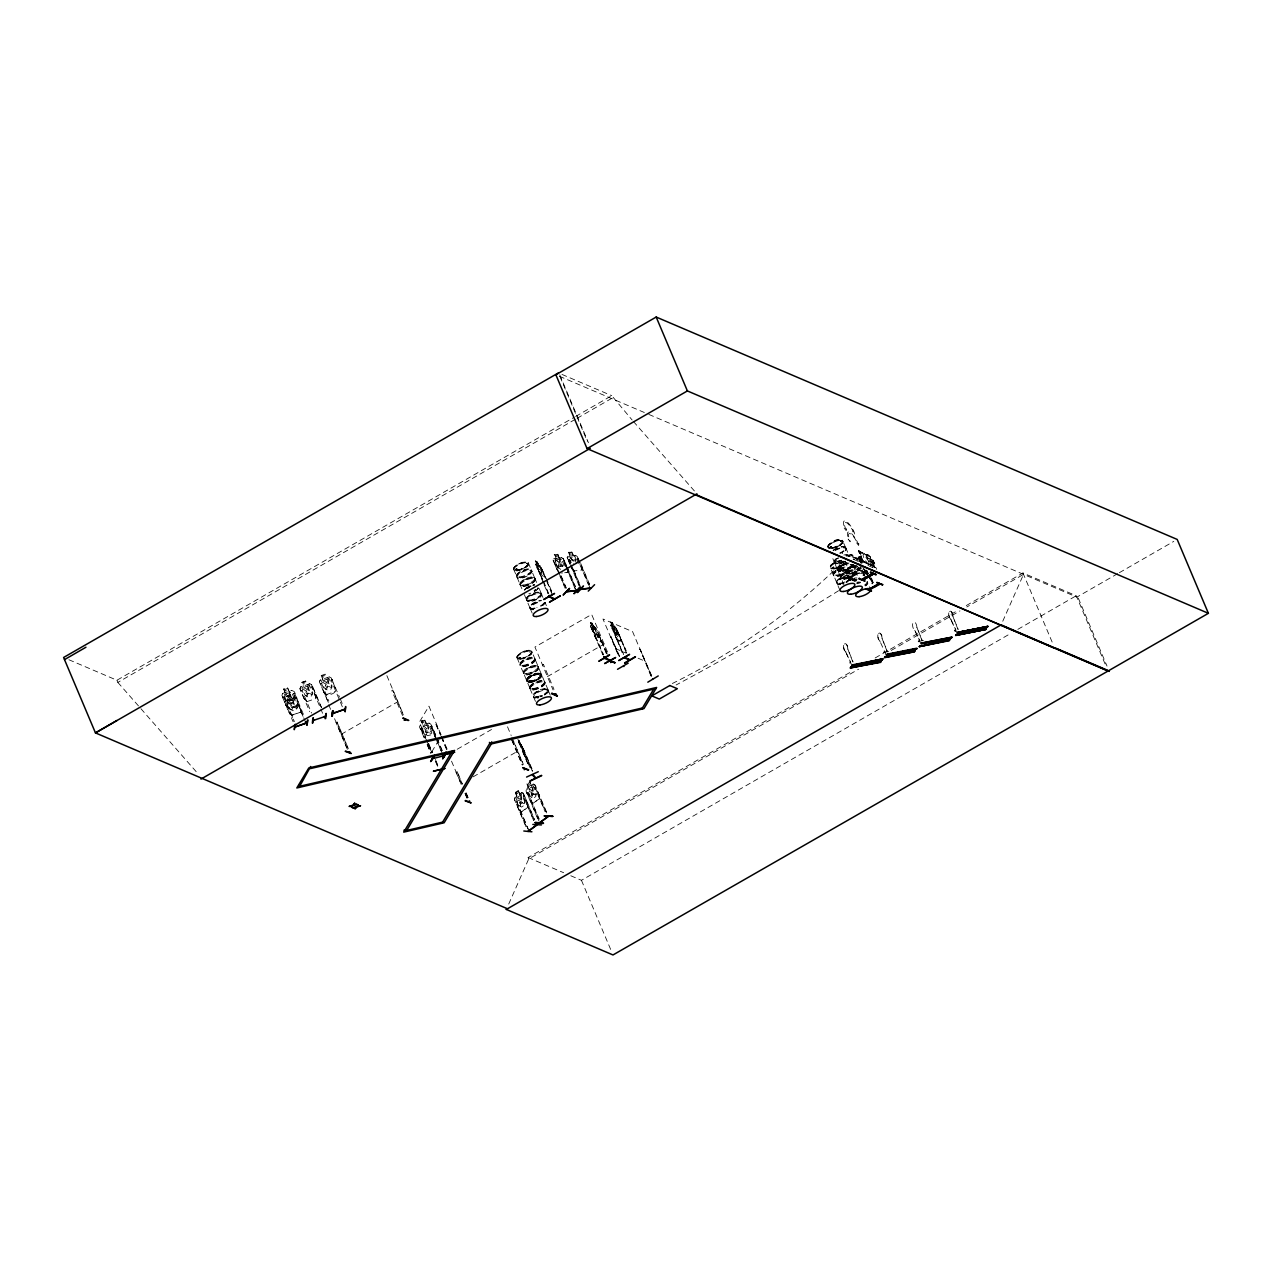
<?xml version="1.0" encoding="UTF-8"?>
<svg xmlns="http://www.w3.org/2000/svg" width="1272" height="1272" viewBox="0 0 1272 1272"><rect width="100%" height="100%" fill="white"/><g stroke="black" fill="none" stroke-linecap="round" stroke-linejoin="round"><path stroke-width="0.75" stroke-dasharray="5 3.75" d="M519.501 743.023L529.009 766.364M519.914 584.198L523.301 592.084M529.883 607.762L526.417 599.525M541.665 594.39L541.649 594.469A8.141 2.91 -22.9 0 0 530.551 595.535A8.141 2.91 -22.9 0 0 529.995 601.131A8.141 2.91 -22.9 0 0 541.649 594.437L542.985 597.602M545.132 602.928L545.084 602.626A8.141 2.91 -22.9 0 1 542.651 605.631M833.255 574.562L830.346 567.535M839.933 590.272L836.578 582.465M840.553 576.995L834.209 561.986M845.753 547.707L849.346 556.134M837.358 569.315L839.822 566.247L847.184 562.924A8.045 2.878 -22.9 0 0 837.612 568.648A8.045 2.878 -22.9 0 0 843.956 570.079A8.045 2.878 -22.9 0 0 852.415 564.1L855.802 571.875A8.141 2.91 -22.9 0 1 844.083 578.41A8.141 2.91 -22.9 0 1 844.64 572.813A8.141 2.91 -22.9 0 1 855.738 571.716M514.365 570.142C510.12 568.695 521.107 560.857 526.592 561.954M526.576 680.409L528.707 682.062M541.522 676.259L541.49 674.049M827.674 546.404L827.865 547.23M837.485 569.729L841.571 565.515L849.124 562.924A8.045 2.878 -22.9 0 0 838.121 568.282A8.045 2.878 -22.9 0 0 843.431 570.54A8.045 2.878 -22.9 0 0 852.542 564.386M519.866 664.461L520.025 665.256M526.306 599.207L523.619 592.895M529.677 687.707L530.027 688.756M535.21 659.452L531.617 651.153M545.02 682.698L544.67 681.633M858.902 550.792C860.142 554.035 856.883 549.854 859.506 551.126L859.284 552.207M859.649 552.128C864.372 563.067 861.017 559.728 863.99 561.747M918.702 641.215L919.386 640.277L918.257 641.724M955.558 630.737L954.843 630.292M955.558 631.103L955.399 630.117M865.628 572.607L866.582 574.038L866.168 572.829M866.216 572.957L857.264 568.982L866.645 572.75M857.264 568.982L867.107 573.688L865.946 573.656M849.632 663.03C849.728 662.203 850.173 662.823 850.571 662.855M918.941 641.517L919.036 641.931M954.318 630.673L955.24 630.212L955.272 631.103M540.33 675.114L539.63 675.559M851.191 564.45L850.221 564.752L851.429 564.466M283.91 697.04L282.829 697.406L283.91 697.04L294.182 721.383M285.135 692.652L283.608 688.963L287.536 687.611L289.078 691.253M285.866 705.054L288.744 708.202L297.982 704.99L297.68 700.952M291.749 690.394L293.546 691.253C295.947 690.219 304.787 727.457 300.51 708.218M303.022 716.359L293.498 693.574L294.579 693.208L304.103 715.977M294.579 693.208L293.482 693.749M315.774 694.401L316.092 698.487L306.854 701.651L303.976 698.439L299.858 688.677L300.701 686.912L303.245 686.053M301.703 682.46L305.646 681.061L307.093 684.924L309.573 685.465L312.435 692.238L311.704 695.832L308.031 697.088L304.835 694.846L301.973 688.072L303.42 686.18L301.703 682.412L305.646 681.061M302.02 690.314L300.923 690.855L302.02 690.314L311.56 713.083M307.172 684.749L309.859 683.78L311.656 684.702L321.482 707.693M306.854 701.651L304.103 698.376M309.859 683.78L300.701 686.975M311.656 684.702L316.092 698.423M311.592 687.023L312.674 686.657L311.592 687.023L322.595 713.274M320.433 683.78L321.514 683.398L320.433 683.78L328.51 702.891L319.351 681.776L320.194 680.011L329.353 676.879L331.149 677.738L339.513 697.135M321.196 675.559L325.139 674.16L326.586 678.008L329.066 678.548L331.928 685.338L331.197 688.931L327.524 690.187L324.328 687.945L321.466 681.156L322.913 679.28L321.196 675.512L322.738 679.137M323.47 691.602C325.314 697.708 338.67 693.86 335.267 687.484M329.353 676.927L331.149 677.801L335.124 687.58M331.086 680.123L332.167 679.741L331.086 680.123L343.567 709.681M535.639 565.166L535.766 564.021L541.952 578.681M600.352 638.56L601.211 642.01L596.934 640.182L590.653 626.54L590.876 625.458L591.941 626.031M590.733 626.619L590.876 625.458M610.671 625.967L610.878 624.886L622.803 654.221M862.861 561.858L873.864 566.597L874.007 565.436M873.864 566.597L872.974 563.019L874.913 563.941L873.085 563.162M574.769 561.095C577.361 556.421 572.829 554.608 573.752 560.364L569.443 557.406L573.37 561.302M284.737 702.43L285.58 700.618L288.124 699.759M291.781 715.134L300.828 712.082L291.733 715.357L288.855 712.193L281.748 695.228L282.591 693.479L291.749 690.33M291.733 715.357L288.855 712.129M296.535 698.455L294.738 697.517L292.051 698.487L290.525 694.782L286.598 696.118L288.299 699.886L286.852 701.715L289.73 708.504L292.91 710.746L296.583 709.506L297.314 705.928L294.452 699.139L291.972 698.582M289.126 696.547C288.346 690.553 293.53 691.125 290.255 697.104C298.077 700.538 293.403 703.114 289.73 698.153C290.509 704.195 285.373 704.783 288.633 697.692C280.317 693.797 286.868 692.191 289.11 696.913M516.098 569.983L515.176 569.856L516.193 568.902M830.362 547.691C830.107 547.421 831.634 545.354 829.551 547.914M849.108 572.591L847.565 573.37L848.186 572.511M955.495 630.928L954.35 630.944M541.761 675.384A8.045 2.878 -22.9 0 0 530.806 676.466A8.045 2.878 -22.9 0 0 530.249 681.999A8.045 2.878 -22.9 0 0 541.761 675.384L535.782 680.075L528.564 681.744M845.769 572.098L846.707 573.577L851.191 573.513A8.045 2.878 -22.9 0 0 860.619 568.091L860.699 568.028M516.178 568.95C518.753 568.473 515.589 570.889 517.291 569.252M526.544 563.655L527.419 563.432M518.594 658.117L519.93 658.371M519.898 657.242L519.485 657.974M520.01 658.149L519.739 657.274M520.439 657.592L519.58 658.34M529.55 651.98L530.011 651.9M529.899 651.995L530.599 651.995M531.696 653.013C531.569 646.51 518.022 652.775 516.798 657.099C517.927 663.73 534.431 651.646 530.822 654.062M526.624 680.329L532.523 675.257L540.95 673.858M529.009 680.727L528.452 681.824M539.996 675.066L540.632 674.987M827.706 546.419C841.682 529.899 852.161 547.421 828.613 547.882M830.059 547.723L830.091 546.817M829.567 547.739L831.713 546.801L830.918 547.469M834.13 562.765C823.715 568.25 836.928 571.096 841.221 566.024M840.744 540.807L840.49 541.618L840.999 540.695M840.585 541.634L841.221 540.68M841.158 540.68L840.872 541.618M831.936 568.234L833.589 567.073L831.92 568.393M833.478 567.376L832.095 568.425M833.176 567.058L833.287 567.964M839.965 570.269L839.361 571.144M843.908 561.35L843.574 561.827M672.316 683.509A706.183 658.61 -89.8 0 0 843.702 561.175L843.431 561.429M840.045 571.144L841.523 570.047L840.728 570.715M841.364 570.206L839.552 570.269M850.268 564.53L851.079 564.434M847.502 573.402L848.456 573.386M852.606 564.307L848.551 568.441L839.472 571.064M531.33 785.412L529.804 781.771L526.815 783.902L528.437 787.543L527.562 789.864L530.424 796.654L533.095 798.498L535.814 796.495L536.021 792.52L533.159 785.73L531.203 785.587L529.708 781.771M862.957 561.89L858.902 550.919M862.575 560.968L872.481 565.579L862.543 560.793L863.609 561M863.402 561.636L858.807 550.84M508.721 904.026L528.707 858.934L858.584 669.215M1002.749 621.261L1023.531 574.356L966.831 606.967M560.666 569.427L557.724 566.74L554.862 559.95L556.055 558.519C550.394 548.932 559.871 560.523 553.749 558.631L553.018 560.125L559.267 574.435M567.805 556.246L567.073 557.74L570.015 555.959L568.918 557.565L571.064 562.653M282.702 693.574L281.891 695.291L293.101 721.749M300.812 687.023L300.001 688.74L309.732 711.716M319.495 681.84L320.305 680.123M424.896 720.143L426.358 723.927L428.743 724.69L431.621 731.48L430.954 734.834L427.44 735.677L424.323 733.213L421.461 726.439L422.829 724.77L421.159 720.986L424.928 720.079L426.422 723.784M421.684 728.538C419.108 727.934 426.136 734.119 425.357 737.219M442.068 750.639L430.779 724.118L429.03 723.1L430.636 724.261L434.738 733.944M435.151 736.981L430.858 726.344L431.908 726.089L436.312 736.536M431.908 726.089L430.747 726.551M434.865 733.928L435.263 737.76M859.252 567.423L858.552 568.616L855.166 567.169M431.844 751.72L440.462 737.315M859.029 558.615L861.335 563.512M435.962 724.484L440.478 735.152M867.059 573.847L857.63 568.759M883.627 652.329L884.581 651.343L883.976 652.329M888.683 651.646L885.789 652.011M923.488 640.595L920.594 640.945M955.177 630.817C955.145 629.227 954.286 630.308 955.479 630.514M537.277 588.92L538.104 587.887A8.045 2.878 -22.9 0 1 537.245 588.936L538.135 587.903M519.183 657.497L518.817 658.467M519.04 657.592L519.119 657.656M520.582 657.322L519.898 657.799M539.646 673.254C518.07 675.162 527.387 690.235 541.475 676.259M829.885 547.644L830.759 546.785M841.714 541.061L840.601 541.029M841.73 543.383L842.557 542.349M830.425 565.945L831.268 564.911M833.16 567.598L831.808 568.314L832.508 567.519M840.617 570.349L839.711 570.731L840.267 569.888M553.67 558.694L561.715 557.74L563.353 558.774L575.357 587.044M564.339 565.897L561.477 559.108L559.251 558.122L557.836 554.274L554.528 554.878M558.217 568.886L555.276 561.922L558.01 569.109M559.314 557.979L561.715 557.613M567.407 568.6L563.353 558.774M565.595 566.31L563.607 560.873L567.28 569.57M570.11 556.134L568.473 552.318L571.891 551.889L573.433 555.53L577.409 556.389L589.413 584.659M564.339 560.968L566.755 565.961M557.136 569.904L553.082 560.062M569.331 559.537C566.708 559.537 571.859 560.141 570.81 563.019M575.707 555.292L567.837 556.421M577.456 558.71L578.601 558.36L577.456 558.71L588.475 584.786M564.657 572.75L567.932 572.273L561.509 573.084M571.192 567.503L573.958 570.905M581.463 566.215L581.924 569.967L573.895 570.985M516.559 569.983L515.669 569.204M526.894 563.417L526.56 563.067M526.385 563.623L527.117 563.432M524.287 589.62L530.981 585.756A8.045 2.878 -22.9 0 0 524.334 589.588A7.998 2.846 -22.9 0 1 530.901 585.597M525.686 588.872L524.414 589.938A7.998 2.846 -22.9 0 1 531.092 586.074L527.323 587.807M530.345 680.6L528.516 681.331L529.311 681.172M528.755 681.188L527.403 681.458M530.011 681.395A8.045 2.878 -22.9 0 0 541.506 674.78A8.045 2.878 -22.9 0 0 530.551 675.861A8.045 2.878 -22.9 0 0 530.011 681.395L530.122 680.52L529.438 681.728M539.376 678.374L540.648 677.292M832.095 568.043L832.985 567.312M838.28 557.724A8.141 2.91 -22.9 0 0 834.655 562.86A8.141 2.91 -22.9 0 0 843.431 561.683L842.986 561.556M858.552 570.142L860.667 568.059L856.962 571.223L851.191 573.481M516.83 796.161L515.303 792.52L518.292 790.389L519.771 794.221L521.647 794.348L524.525 801.137L524.303 805.112L521.584 807.116L518.912 805.271L516.05 798.482C519.056 794.221 513.729 797.29 514.492 799.595L526.465 827.929M515.542 792.583L518.245 790.58M529.438 782.916L527.705 784.204L528.214 785.412L529.947 784.124M519.819 794.03L521.695 792.647L514.953 797.703L514.572 799.595L526.751 827.945M531.283 785.603L533.222 784.172M528.039 792.663L526.974 793.235L528.039 792.663L540.536 822.221M534.812 787.432L535.894 786.875L534.812 787.432L545.1 811.775M529.025 830.839L516.527 801.281L515.732 801.869M533.588 820.392L523.301 796.049L524.382 795.493L534.669 819.82M521.043 812.124L527.721 807.211M539.439 798.673L532.539 803.681L539.439 798.673L538.899 794.316M515.828 569.109L515.828 569.936M524.605 567.821L528.691 563.623L526.592 562.001M534.272 590.653L535.894 589.683A7.998 2.846 -22.9 0 1 534.224 590.717L534.24 590.59M529.82 681.395L530.647 680.838L529.359 680.568M838.852 545.497L840.458 544.448M839.981 566.597L844.926 562.828A8.045 2.878 -22.9 0 1 834.877 568.393A8.045 2.878 -22.9 0 1 831.077 565.484A8.045 2.878 -22.9 0 1 841.746 560.459M841.174 570.635L840.347 571.048M68.927 659.755L116.929 680.234L573.958 417.407M575.675 416.421L611.753 395.672L632.12 419.983M116.929 680.234L117.835 682.396L575.373 419.267M577.106 418.281L612.659 397.818M535.305 560.952C539.837 563.607 541.713 571.223 543.255 576.375L539.423 572.352L535.305 560.952L537.245 561.668L538.772 565.404M538.772 565.309L540.043 565.945L535.735 564.227M540.012 565.833L551.619 592.227M536.975 568.552L542.476 570.874M541.141 567.376L545.259 577.122M341.166 734.326L397.882 701.699M592.211 623.169L593.865 626.842M590.653 626.54L602.785 654.794M592.164 626.11L590.51 622.326L596.25 628.813L606.76 653.633M592.641 628.718L591.766 628.718L603.659 654.794M594.994 627.335L596.123 628.893M614.535 633.218L618.367 637.24L615.187 627.939L612.357 622.533L610.417 621.833L612.341 622.628M606.251 653.426L597.077 630.61L607.126 653.426M597.57 630.832L596.711 630.832M611.943 625.458L610.767 624.965M594.787 636.302L596.934 640.182L601.322 641.947M613.883 626.174L615.155 626.81L610.846 625.093M612.659 628.145L611.784 628.145L623.662 654.221M616.141 628.32C611.864 622.183 628.495 648.513 616.936 639.514L614.917 635.666L616.952 639.609M626.269 652.854L617.095 630.038L626.396 651.121M617.588 630.26L616.713 630.26M547.421 676.609L604.136 643.982M457.173 749.272L491.548 729.492M473.105 776.842L517.784 751.148M856.056 557.518L856.485 559.378L858.155 559.791L856.056 557.518L858.155 559.791M859.236 558.01L859.013 556.611L862.241 563.035M859.141 557.359C852.494 560.729 862.066 557.74 858.711 556.77M860.778 556.357L859.331 557.041L860.89 556.723M859.967 557.581L862.623 563.21L860.588 557.852M858.918 558.567L860.715 558.154L858.791 558.265M867.949 555.943L867.902 554.735L867.949 555.943L858.695 552M858.377 550.935L869.364 555.61L874.675 563.862M851.954 564.307L853.894 565.118L856.056 568.918L860.906 570.985M872.862 563.083L873.021 564.641L869.619 563.194L865.962 557.359L866.645 556.166L871.558 559.537M873.26 560.38L874.802 564.005M868.967 564.498C866.614 563.067 860.301 554.02 864.547 553.654M854.816 567.662C855.229 570.619 864.674 571.112 860.778 571.064M874.087 565.515L870.398 557.12M528.707 858.934L528.119 857.535L852.844 670.789M875.184 657.942L957.657 610.512M966.243 605.583L1022.942 572.972L1076.271 595.741L1106.306 666.814M891.227 650.437L959.963 610.91M570.778 875.756L581.447 880.303L1010.986 633.281M1017.854 629.338L1076.271 595.741M1117.675 573.656L1076.859 597.125L646.144 413.273M1119.376 572.67L1173.786 541.379M543.303 582.91L537.07 567.058L542.715 579.444M537.563 567.264L536.705 567.264M551.857 593.738L541.952 569.188L545.386 576.359M542.444 569.411L541.57 569.395M347.351 749.335L336.078 722.639L337.032 722.098L348.496 748.874M402.54 715.58L391.824 690.569L392.794 690.028L403.319 714.943M337.223 722.178L336.078 722.639M543.303 664.382L542.333 664.922L543.478 664.461L554.004 689.376M607.301 654.301L598.094 632.852L599.048 632.311M619.702 656.543L610.942 636.747L619.337 656.75M650.962 676.084L640.055 649.165L651.836 676.084M640.547 649.388L639.689 649.388M461.243 784.538L455.98 772.088L457.125 771.611L462.388 784.077M868.697 565.643L867.631 564.879M524.589 567.837L518.849 570.079M530.694 676.195A8.03 2.862 -22.9 0 1 541.634 675.114A8.03 2.862 -22.9 0 1 530.154 681.713A8.03 2.862 -22.9 0 1 530.694 676.195L532.539 675.273M537.754 679.423L533.954 681.14M834.13 562.749L841.682 560.173M851.699 567.026L849.855 567.964L855.595 565.722A8.045 2.878 -22.9 0 0 846.198 571.128A8.03 2.862 -22.9 0 0 851.111 573.227A8.03 2.862 -22.9 0 0 860.492 567.837A8.045 2.878 -22.9 0 1 851.095 573.227A8.045 2.878 -22.9 0 1 846.198 571.128A8.03 2.862 -22.9 0 1 855.595 565.738M848.678 568.775C845.928 570.015 838.646 573.91 837.342 569.395M523.142 748.19L532.984 771.102M518.992 743.055L518.881 742.037L519.644 742.8M518.928 742.959L518.881 742.037M522.363 750.432L525.066 755.043L520.566 743.993L521.313 744.915M521.266 744.804L518.753 742.101M532.284 770.975L522.156 746.489L532.571 771.293M525.066 756.697L523.062 752.722L527.355 759.543L526.226 756.172M859.427 558.79L861.176 562.065M516.353 569.315L515.462 569.57M528.611 681.283L529.613 681.379M843.447 564.609L845.403 563.83M848.678 572.909L847.661 573.433M848.917 573.386L847.534 573.259M326.379 694.592L335.442 691.443M286.772 696.245L290.445 694.957M285.675 700.777L294.722 697.66L296.424 698.535M516.289 569.14L515.939 569.602M833.112 547.787L835.036 547.23M832.922 567.328L833.971 567.312M832.588 568.377L833.844 567.137M534.494 674.51L538.231 673.635M540.457 674.844L539.71 674.955M424.816 720.302L421.302 721.129L422.861 724.706M429.03 723.1L420.205 725.263L419.426 726.869L424.196 737.681M957.196 633.345L950.884 619.528A4.293 2.019 78.9 0 1 948.673 614.297A4.293 2.019 78.9 0 1 950.772 611.387A4.293 2.019 78.9 0 1 952.967 616.618L958.198 629.402M950.884 619.528L955.844 629.847M921.103 644.125L914.791 630.324A4.293 2.019 78.9 0 1 912.581 625.093A4.293 2.019 78.9 0 1 914.679 622.183A4.293 2.019 78.9 0 1 916.889 627.398L922.105 640.198M914.791 630.324L919.767 640.627M886.314 655.191L879.986 641.374A4.293 2.019 78.9 0 1 877.775 636.159A4.293 2.019 78.9 0 1 879.874 633.233A4.293 2.019 78.9 0 1 882.084 638.465L887.299 651.248M879.986 641.374L880.208 641.327A4.293 2.019 78.9 0 1 878.014 636.111A4.293 2.019 78.9 0 1 880.097 633.202A4.293 2.019 78.9 0 1 882.307 638.417M852.065 665.844L845.737 652.027A4.293 2.019 78.9 0 1 843.527 646.812A4.293 2.019 78.9 0 1 845.626 643.886A4.293 2.019 78.9 0 1 847.836 649.118L853.067 661.901M845.737 652.027L850.714 662.346M918.225 641.47L918.925 641.454M516.368 568.886L517.466 569.22M518.833 570.11L515.176 569.856M532.936 585.2L534.733 584.897A8.045 2.878 -22.9 0 0 532.904 585.215A7.998 2.846 -22.9 0 1 534.574 584.738M568.584 552.493L571.764 552.096M554.353 554.783L557.836 554.274M555.276 561.922L554.131 562.272L558.01 570.731M563.401 561.095L564.545 560.745M559.41 562.478C558.647 559.171 562.94 556.23 560.713 563.48L563.289 565.945M829.726 547.787L831.22 546.594M862.368 562.765L853.48 558.917M546.626 812.919L534.606 784.665C532.364 781.66 522.601 792.599 528.58 787.591L526.894 783.918M515.303 792.52L517.068 796.208M523.301 796.049L533.874 820.408M516.527 801.281L528.007 829.074M521.615 792.79L523.19 793.283L527.387 802.934M518.61 809.342L521.123 812.299L527.928 807.291L527.308 802.918M839.584 571.382L838.455 571.096M857.853 559.966L857.137 558.281L851.334 556.373L856.231 558.806M830.998 568.346L832.142 568.6M539.63 673.27L541.697 674.494M533.127 784.013L534.781 784.554L546.912 812.951M521.615 792.631L523.269 793.172L534.383 819.804M561.986 374.429L611.753 395.672M559.442 376.274L644.316 412.494M858.425 551.062L870.509 557.057M868.331 555.721L859.316 551.841M871.431 559.601L873.371 560.395M873.196 560.952L874.118 563.13M850.936 554.433L852.176 554.958M872.481 565.579L863.481 561.699M869.046 564.323L873.975 566.533M851.954 564.402L853.766 565.181M535.973 561.842L537.579 563.512L536.482 563.051M535.655 564.084L537.07 564.673L535.417 560.888M592.211 623.264L590.51 622.549L594.517 633.79L598.349 637.813L594.644 628.05L594.994 630.992C587.791 617.079 598.301 644.268 595.646 632.597L598.715 636.811L593.738 626.905M591.067 623.28L592.673 624.95L591.575 624.488M590.749 625.522L595.137 627.382M617.047 639.45L621.245 641.231M615.473 648.561L625.919 653.013M638.115 658.228L645.079 661.202M528.119 857.535L563.671 872.719M457.125 771.611L462.197 783.981M874.277 566.915L875.486 567.455M869.317 566.072L872.354 567.407M853.099 559.124L862.05 563.098M575.707 555.419L577.25 556.516L579.968 562.971M561.652 557.82L563.194 558.901M837.533 570.19L839.536 570.508M845.053 561.238L848.504 569.729A8.03 2.862 -22.9 0 1 837.071 576.502A8.03 2.862 -22.9 0 1 837.628 570.969A8.03 2.862 -22.9 0 1 848.567 569.888L854.514 583.673M541.268 593.229L541.697 594.771A8.014 2.862 -22.9 0 1 530.265 601.545A8.014 2.862 -22.9 0 1 530.806 596.027A8.014 2.862 -22.9 0 1 541.729 594.946L541.681 594.692M530.201 608.62L532.443 613.724M548.2 689.917L548.439 690.823M530.011 688.772L535.798 702.112M530.074 608.525L529.868 607.682M548.089 689.758L544.877 682.46M562.478 566.501L560.332 564.386C561.35 570.254 556.564 568.759 559.314 563.687L555.387 559.791L559.41 562.224M845.626 547.596L842.525 540.473M856.231 565.213L859.411 568.505L859.061 567.646M531.298 569.824L531.871 571.525A8.03 2.862 -22.9 0 1 520.439 578.299A8.03 2.862 -22.9 0 1 520.979 572.782A8.03 2.862 -22.9 0 1 531.935 571.7L531.839 571.064M541.172 593.134L538.915 587.934M323.47 691.539L326.348 694.75M285.993 704.927C287.472 711.318 301.369 706.85 297.537 700.983M633.408 421.461L694.353 490.897M117.835 682.396L196.937 772.517M518.944 741.131L519.517 742.117M520.01 744.247L520.979 745.344M522.887 751.021L523.841 752.134M524.907 756.665L527.483 759.495M423.703 736.52L426.438 739.732M532.65 803.522L530.297 800.645L532.634 803.697M557.311 569.792L559.934 573.163M534.669 577.87L537.881 585.486M544.384 681.299L535.067 659.23M522.156 746.489L521.154 744.867L522.013 746.553M1078.322 598.158L1107.006 666.067M1022.942 572.972L1052.977 644.045M871.479 578.172L873.498 583.387M871.097 578.013L873.117 583.101M870.764 578.076L872.942 583.148M870.636 578.776L872.751 583.816L868.983 575.437M866.852 570.397L868.442 573.72M866.471 570.11L868.172 573.815M868.601 575.151L872.417 583.896M866.359 570.285L867.79 573.64M868.49 575.326L872.036 583.721M865.405 570.015L867.313 574.737M865.548 571.446L867.202 574.801M859.013 556.611L859.856 558.265M864.324 569.22L865.787 572.67M863.958 568.759L866.137 573.815M865.803 573.895L862.034 565.181L865.421 573.736M859.141 558.551L861.16 563.655M862.146 569.713L864.054 574.244M864.197 574.467L865.532 577.758M865.008 585.374A8.141 2.91 -22.9 0 0 867.456 582.322L870.223 588.888M859.3 564.005L862.178 570.826M853.894 565.022L854.975 567.566M857.28 575.294L855.929 572.098M846.071 572.75L848.949 579.682M832.858 558.662L834.337 562.224M844.115 585.295L840.569 576.661M559.744 374.827L588.427 442.736M559.934 376.496L587.251 441.146M640.055 649.165L651.328 675.861M651.455 676.291L632.597 631.643L602.976 619.003L618.081 654.762M616.252 628.257L626.762 653.077M610.528 621.754L623.296 654.444M580.811 563.576L589.62 584.436M610.942 636.747L619.21 656.32M577.663 558.488L590.144 588.046M578.394 563.512L575.532 556.723L573.306 555.737L571.828 551.953M576.693 563.735L573.815 556.945L570.619 557.343L573.497 564.132M573.736 569.967L580.35 585.613M569.125 559.76L570.603 563.242M571.335 564.975L580.143 585.836M568.393 559.664L579.412 585.74M607.507 651.964L591.655 614.44L534.94 647.051L553.05 689.933M579.205 585.963L567.264 557.708L569.824 564.259M567.487 567.71L575.564 586.821M568.012 571.303L576.089 590.431M592.132 628.511L603.294 655.016M566.342 568.043L575.151 588.904M557.708 554.481L559.251 558.122M561.159 575.834L566.294 587.998M560.952 576.057L566.088 588.221M558.742 572.48L565.356 588.125M559.998 576.168L565.15 588.348M546.117 578.108L551.984 592.005M543.446 581.177L548.582 593.34M537.07 567.058L542.333 579.65M542.953 580.954L548.216 593.563M544.05 584.643L547.723 593.34M528.262 562.78L531.155 569.602M534.606 577.758L531.712 570.889A8.141 2.91 -22.9 0 1 520.01 577.472A8.141 2.91 -22.9 0 1 520.566 571.875A8.141 2.91 -22.9 0 1 531.648 570.762M546.404 605.631L545.02 602.356A8.014 2.862 -22.9 0 1 542.762 606.092M513.713 569.347L520.01 584.357M548.327 690.617L550.379 695.53M526.688 680.472L527.18 681.649M517.052 657.767L519.978 664.747M523.412 672.824L520.041 665.304M529.772 687.866L523.412 672.856M581.447 880.303L611.45 951.313M519.04 740.368L520.582 744.088M518.928 740.511L526.608 758.684M517.879 739.239L531.617 771.389M519.056 742.896L528.723 766.03M535.099 787.463L545.386 811.79M507.512 726.805L511.169 735.502M511.916 737.235L523.412 764.456M513.443 741.242L523.221 764.377M511.916 740.097L522.442 765.013M511.726 740.018L522.251 764.933M527.769 792.647L538.772 818.723M538.994 821.076L526.195 790.961L526.56 789.101L526.004 790.977L538.708 821.044M518.149 790.58L519.692 794.205M466.156 792.965L468.414 798.307M465.965 792.885L468.223 798.228M441.034 734.803L428.934 706.167L419.363 722.162L425.961 737.808M441.782 736.567L447.044 749.033M436.121 724.213L440.875 735.073M441.384 736.663L446.885 749.303M441.225 736.933L446.488 749.399M451.528 761.165L461.434 784.617M465.186 793.521L467.444 798.864M464.995 793.442L467.253 798.784M437.043 738.269L442.179 750.432M430.858 726.344L436.741 740.256M437.473 741.989L442.608 754.153M435.883 738.714L441.034 750.893M428.616 743.405L432.369 752.308M435.374 759.416L438.395 766.539M428.219 743.5L432.21 752.579M435.74 761.292L438.22 766.809M426.549 740.209L431.955 752.881M435.565 761.562L437.822 766.905M421.557 728.745L425.23 737.442M428.171 744.39L431.113 751.339M420.65 728.777L424.307 737.474M427.249 744.422L430.922 753.119M427.138 744.629L430.81 753.326M386.863 675.623L403.51 715.023M340.244 698.869L342.454 704.084M321.514 683.398L328.844 700.967M337.032 722.098L348.305 748.795M328.669 704.768L330.879 709.983M334.552 718.68L347.542 749.415M312.674 686.657L321.498 707.518M293.498 693.574L305.248 721.399M287.456 687.786L288.983 691.475L291.463 692.016L294.341 698.805L293.594 702.383L289.921 703.639L286.725 701.413L283.863 694.623L285.325 692.731L283.783 689.042M283.926 696.865L294.198 721.192M952.967 616.618L957.975 629.449M916.889 627.398L921.882 640.245M882.084 638.465L887.077 651.296M847.836 649.118L852.828 661.949M867.647 582.624L867.456 581.829M535.162 579.03L535.13 578.951A8.141 2.91 -22.9 0 0 524 580.032A8.141 2.91 -22.9 0 0 523.444 585.629A8.141 2.91 -22.9 0 0 535.099 578.919M538.533 667.418L538.501 667.371A8.141 2.91 -22.9 0 0 527.371 668.404A8.141 2.91 -22.9 0 0 526.815 674.001A8.141 2.91 -22.9 0 0 538.469 667.307L538.501 667.371M836.722 582.703L833.081 573.815M620.195 638.019L621.134 641.295M600.177 638.592L601.211 642.01M845.959 572.925L846.961 570.095L852.733 564.641A8.045 2.878 -22.9 0 1 843.574 570.874A8.045 2.878 -22.9 0 1 838.264 568.6A8.045 2.878 -22.9 0 1 849.203 563.226M581.399 566.135L581.797 569.856M567.344 568.52L567.869 572.352M855.913 572.13A8.141 2.91 -22.9 0 1 844.274 578.84A8.141 2.91 -22.9 0 1 844.831 573.243A8.141 2.91 -22.9 0 1 855.913 572.13L855.929 572.273M867.599 572.289A2178.523 1685.75 -23.5 0 1 862.782 575.389M838.566 590.733A2178.523 1685.75 -23.5 0 1 676.116 684.988M848.981 556.325A1.606 1.415 -66.9 0 1 850.189 554.417A1.606 1.415 -66.9 0 1 851.843 555.562A1.606 1.415 -66.9 0 1 850.634 557.486M845.975 651.98A4.293 2.019 78.9 0 1 843.765 646.764A4.293 2.019 78.9 0 1 845.864 643.839A4.293 2.019 78.9 0 1 848.074 649.07M951.106 619.48A4.293 2.019 78.9 0 1 948.896 614.249A4.293 2.019 78.9 0 1 950.995 611.339A4.293 2.019 78.9 0 1 953.205 616.57M874.373 567.582A1.606 1.431 -66.1 0 1 876.313 569.411M872.576 567.614A1.606 1.431 -66.1 0 1 875.072 567.662M850.205 556.452A1.606 1.415 -66.9 0 1 852.049 554.926A1.606 1.415 -66.9 0 1 852.956 557.041A1.606 1.415 -66.9 0 1 850.793 557.836M844.783 562.606A8.045 2.878 -22.9 0 1 834.766 568.155A8.045 2.878 -22.9 0 1 830.982 565.245A8.045 2.878 -22.9 0 1 841.651 560.221M845.006 563.305A7.982 2.846 -22.9 0 1 835.084 568.791A7.982 2.846 -22.9 0 1 831.316 565.913A7.982 2.846 -22.9 0 1 841.905 560.92M843.829 582.942A8.141 2.91 -22.9 0 1 836.912 581.384A8.141 2.91 -22.9 0 1 848.217 575.612A8.141 2.91 -22.9 0 1 849.283 580.159A8.03 2.862 -22.9 0 1 858.091 574.165A8.03 2.862 -22.9 0 1 863.942 576.009M847.661 581.209A8.141 2.91 -22.9 0 1 845.801 582.163M840.267 584.23A8.141 2.91 -22.9 0 1 838.312 580.414A8.141 2.91 -22.9 0 1 849.442 575.993A8.141 2.91 -22.9 0 1 849.458 580.573M844.004 583.371A8.141 2.91 -22.9 0 1 842.064 583.928M840.522 584.643A8.03 2.862 -22.9 0 1 838.216 581.24A8.03 2.862 -22.9 0 1 848.551 576.566A8.03 2.862 -22.9 0 1 850.841 579.984M861.064 567.598A7.982 2.846 -22.9 0 1 852.033 573.72A7.982 2.846 -22.9 0 1 846.755 571.462A7.982 2.846 -22.9 0 1 857.614 566.135M851.222 573.497A8.045 2.878 -22.9 0 1 846.309 571.398A8.045 2.878 -22.9 0 1 855.706 565.992M856.485 580.843A8.03 2.862 -22.9 0 1 854.561 581.399M850.714 580.366A8.03 2.862 -22.9 0 1 850.698 576.216A8.03 2.862 -22.9 0 1 860.778 572.209A8.03 2.862 -22.9 0 1 862.543 575.66M855.913 579.476A8.03 2.862 -22.9 0 1 852.208 580.334M849.203 580.541A8.141 2.91 -22.9 0 1 856.931 573.958A8.141 2.91 -22.9 0 1 863.847 575.516M856.279 580.414A8.141 2.91 -22.9 0 1 854.339 580.986M849.028 580.112A8.141 2.91 -22.9 0 1 856.756 573.529A8.141 2.91 -22.9 0 1 863.672 575.087M856.104 580A8.141 2.91 -22.9 0 1 854.148 580.557M866.884 582.004A8.03 2.862 -22.9 0 1 865.31 586.249M858.616 583.403A8.03 2.862 -22.9 0 1 860.572 582.624M867.456 581.988A8.141 2.91 -22.9 0 1 865.183 585.788M858.393 582.894A8.141 2.91 -22.9 0 1 860.365 582.115M867.154 581.876A8.03 2.862 -22.9 0 1 866.82 582.799M865.994 583.816A8.03 2.862 -22.9 0 1 864.737 584.882M845.467 561.143A8.141 2.91 -22.9 0 1 835.243 563.512A8.141 2.91 -22.9 0 1 838.455 558.154M846.023 555.546A8.141 2.91 -22.9 0 1 849.362 556.293M827.945 547.087A8.045 2.878 -22.9 0 1 836.881 540.187A8.045 2.878 -22.9 0 1 841.205 543.51A8.045 2.878 -22.9 0 1 828.613 547.612M843.797 562.542A8.03 2.862 -22.9 0 1 835.132 563.719A8.03 2.862 -22.9 0 1 838.693 558.647M846.182 556.087A8.03 2.862 -22.9 0 1 848.79 556.309M851.954 564.848A7.982 2.846 -22.9 0 1 842.621 570.206A7.982 2.846 -22.9 0 1 837.755 568.139A7.982 2.846 -22.9 0 1 847.072 562.765M827.881 546.626A8.045 2.878 -22.9 0 1 838.232 540.171A8.045 2.878 -22.9 0 1 840.903 544.146A8.045 2.878 -22.9 0 1 828.724 547.882M835.004 549.997A8.141 2.91 -22.9 0 1 845.244 547.628A8.141 2.91 -22.9 0 1 842.032 552.986M843.209 561.175A8.03 2.862 -22.9 0 1 834.957 562.574A8.03 2.862 -22.9 0 1 836.515 558.313M843.829 555.005A8.03 2.862 -22.9 0 1 849.06 556.198M835.259 550.49A8.03 2.862 -22.9 0 1 845.355 548.153A8.03 2.862 -22.9 0 1 842.175 553.447M845.848 555.133A8.141 2.91 -22.9 0 1 849.362 556.627M833.208 550.633A8.141 2.91 -22.9 0 1 845.069 547.198A8.141 2.91 -22.9 0 1 839.997 553.527M833.081 550.156A8.03 2.862 -22.9 0 1 844.767 546.785A8.03 2.862 -22.9 0 1 839.774 553.018M852.622 564.418A7.982 2.846 -22.9 0 1 845.053 570.874A7.982 2.846 -22.9 0 1 838.264 569.347A7.982 2.846 -22.9 0 1 849.346 563.687M846.341 581.558A8.03 2.862 -22.9 0 1 856.915 577.933M858.012 581.829A8.141 2.91 -22.9 0 1 856.74 582.91M846.468 582.019A8.141 2.91 -22.9 0 1 848.09 580.97M849.95 580.016A8.141 2.91 -22.9 0 1 857.185 578.347M858.187 582.258A8.141 2.91 -22.9 0 1 856.915 583.339M846.643 582.449A8.141 2.91 -22.9 0 1 848.265 581.399M850.125 580.445A8.141 2.91 -22.9 0 1 857.36 578.76M859.125 581.717A8.03 2.862 -22.9 0 1 857.042 583.8M852.304 580.175A8.03 2.862 -22.9 0 1 857.487 579.301M535.735 589.397A8.045 2.878 -22.9 0 1 534.129 590.447M538.215 588.348A8.014 2.862 -22.9 0 1 532.73 592.402M530.774 593.181A8.014 2.862 -22.9 0 1 528.866 593.738M527.642 588.523A8.014 2.862 -22.9 0 1 529.47 587.585M544.273 602.642A8.03 2.862 -22.9 0 1 536.816 607.475M534.892 608.032A8.03 2.862 -22.9 0 1 530.345 605.44A8.03 2.862 -22.9 0 1 541.157 600.241M544.575 603.087A8.141 2.91 -22.9 0 1 538.994 607.221M535.067 608.557A8.141 2.91 -22.9 0 1 530.456 605.933A8.141 2.91 -22.9 0 1 541.411 600.67M524.589 590.192A8.045 2.878 -22.9 0 1 525.845 589.127M527.451 588.077A8.045 2.878 -22.9 0 1 529.279 587.139M533.715 609.701A8.014 2.862 -22.9 0 1 530.949 606.808A8.014 2.862 -22.9 0 1 539.948 601.926M533.445 609.288A8.141 2.91 -22.9 0 1 530.631 606.347A8.141 2.91 -22.9 0 1 539.789 601.386M538.597 697.358A8.141 2.91 -22.9 0 1 534.478 694.21A8.141 2.91 -22.9 0 1 546.467 689.44A8.141 2.91 -22.9 0 1 544.384 695.068M542.524 696.023A8.141 2.91 -22.9 0 1 540.552 696.802M538.422 696.945A8.141 2.91 -22.9 0 1 534.288 693.781A8.141 2.91 -22.9 0 1 546.292 689.027A8.141 2.91 -22.9 0 1 544.209 694.655M542.349 695.593A8.141 2.91 -22.9 0 1 540.377 696.388M535.56 698.105A8.03 2.862 -22.9 0 1 536.021 693.606A8.03 2.862 -22.9 0 1 546.594 689.981A8.03 2.862 -22.9 0 1 546.133 694.48M538.835 697.787A8.03 2.862 -22.9 0 1 537.07 698.09M294.023 699.505L293.212 704.37C300.987 707.804 296.44 710.38 292.719 705.451C293.546 711.684 288.172 711.239 291.606 704.942C284.101 701.683 288.49 699.139 292.099 703.798L292.751 699.807L294.023 699.505M309.16 685.672L308.349 690.553C315.853 693.876 311.958 696.611 307.856 691.634C308.619 697.946 303.356 697.406 306.743 691.125C299.922 688.74 303.483 684.908 307.236 689.996L307.888 685.99L309.16 685.672M328.653 678.771L327.842 683.636C335.347 686.975 331.451 689.694 327.349 684.734C328.065 690.76 322.977 691.284 326.236 684.225C318.716 680.997 323.104 678.421 326.729 683.08L327.381 679.089L328.653 678.771M521.075 801.36L520.041 806.75L520.105 801.026C514.508 799.659 517.004 795 520.327 799.786L521.393 794.618L521.329 800.168C527.228 801.646 524.541 806.353 521.075 801.36M531.823 571.223L531.823 571.271A8.141 2.91 -22.9 0 1 520.184 577.885A8.141 2.91 -22.9 0 1 520.741 572.289A8.141 2.91 -22.9 0 1 531.839 571.192L531.855 571.144M535.274 579.38L535.274 579.428A8.141 2.91 -22.9 0 1 523.619 586.042A8.141 2.91 -22.9 0 1 524.191 580.445A8.141 2.91 -22.9 0 1 535.274 579.348L535.289 579.348M532.586 792.742L531.744 798.085L531.617 792.408C526.02 791.041 528.516 786.382 531.839 791.168L532.904 786.017L532.825 791.55C538.549 793.108 536.291 797.624 532.586 792.742M535.194 659.612L535.21 659.739A8.141 2.91 -22.9 0 1 523.539 666.274A8.141 2.91 -22.9 0 1 524.096 660.677A8.141 2.91 -22.9 0 1 535.194 659.58L535.21 659.58M538.644 667.768L538.66 667.895A8.141 2.91 -22.9 0 1 526.99 674.43A8.141 2.91 -22.9 0 1 527.546 668.833A8.141 2.91 -22.9 0 1 538.644 667.721L538.66 667.721M545.004 682.857L545.036 682.985A8.141 2.91 -22.9 0 1 533.365 689.519A8.141 2.91 -22.9 0 1 533.922 683.923A8.141 2.91 -22.9 0 1 545.02 682.81L545.036 682.81M425.389 734.342L426.629 734.421L427.233 730.414C430.874 735.518 435.247 733.451 427.694 729.428C430.731 724.134 425.818 722.846 426.597 728.792C423.067 723.959 418.854 725.994 426.152 729.826L425.389 734.342M848.488 569.347L848.488 569.506A8.141 2.91 -22.9 0 1 836.817 576.073A8.141 2.91 -22.9 0 1 837.374 570.476A8.141 2.91 -22.9 0 1 848.472 569.379L848.488 569.379M858.823 543.828L858.632 545.497L856.613 542.842L857.376 543.192A9.031 2.671 60.3 0 0 850.268 533.715A9.031 2.671 60.3 0 0 849.712 539.789L850.221 541.761L848.122 539.074L848.885 539.423A10.828 3.212 60.3 0 1 849.537 532.141A10.828 3.212 60.3 0 1 858.059 543.494L858.823 543.828M846.405 529.009L846.198 530.678L844.163 528.055L844.926 528.373A10.828 3.291 60.1 0 1 845.673 521.059A10.828 3.291 60.1 0 1 854.259 532.364L854.752 534.335L852.653 531.664L853.417 531.998A9.031 2.751 60.1 0 0 846.246 522.569A9.031 2.751 60.1 0 0 845.626 528.675L846.405 529.009M528.691 563.655L528.675 563.703A8.045 2.878 -22.9 0 1 517.068 570.365A8.045 2.878 -22.9 0 1 517.625 564.832A8.045 2.878 -22.9 0 1 528.58 563.75M532.062 652.043L532.046 652.091A8.045 2.878 -22.9 0 1 520.439 658.769A8.045 2.878 -22.9 0 1 520.995 653.236A8.045 2.878 -22.9 0 1 531.95 652.154M868.331 561.191L868.856 562.431L869.921 560.888L872.99 564.084L870.016 560.284L870.414 558.01L869.301 559.394L866.168 556.071L869.221 559.998L868.331 561.191M614.583 627.478L615.012 630.419C607.65 616.507 618.415 643.727 615.664 632.041L618.733 636.239L614.583 627.478M517.927 791.534L516.193 792.822L516.702 794.03L518.435 792.742L517.927 791.534M531.712 786.812L529.009 788.799L531.871 795.588L534.574 793.585L531.712 786.812M520.2 795.413L517.497 797.417L520.359 804.206L523.062 802.203L520.2 795.413M536.037 590.017L534.415 591.067A8.045 2.878 -22.9 0 0 535.989 590.001M324.646 675.209L322.293 676.02L322.802 677.229L325.155 676.418L324.646 675.209M305.153 682.11L302.8 682.921L303.308 684.129L305.678 683.318L305.153 682.11M287.059 688.661L284.69 689.472L285.214 690.696L287.567 689.885L287.059 688.661M327.095 679.232L323.422 680.488L326.3 687.278L329.973 686.021L327.095 679.232M307.601 686.133L303.929 687.389L306.806 694.178L310.479 692.922L307.601 686.133M289.507 692.683L285.834 693.94L288.696 700.729L292.369 699.473L289.507 692.683M290.048 695.784L287.679 696.579L288.188 697.787L290.557 696.992L290.048 695.784M292.496 699.807L288.824 701.047L291.685 707.836L295.358 706.596L292.496 699.807M424.45 721.049L422.177 721.59L422.686 722.798L424.959 722.258L424.45 721.049M426.867 725.135L423.338 725.978L426.215 732.767L429.729 731.925L426.867 725.135M571.462 552.779L569.411 553.034L569.92 554.242L571.971 553.988L571.462 552.779M557.406 555.164L555.339 555.419L555.864 556.627L557.915 556.373L557.406 555.164M559.76 559.33L556.564 559.728L559.442 566.517L562.622 566.12L559.76 559.33M870.827 559.426L867.424 557.979L868.856 561.381L872.258 562.828L870.827 559.426M539.153 566.676L537.452 565.945L540.33 572.734L542.031 573.465L539.153 566.676M612.182 623.169L611.085 622.708L612.691 624.393L612.182 623.169M614.265 627.541L612.579 626.826L615.441 633.615L617.143 634.331L614.265 627.541M594.263 628.114L592.561 627.398L595.423 634.172L597.125 634.903L594.263 628.114M848.36 569.109L848.344 569.077A8.141 2.91 -22.9 0 1 836.642 575.66A8.141 2.91 -22.9 0 1 837.199 570.063A8.141 2.91 -22.9 0 1 848.297 568.966M839.933 583.276A8.03 2.862 -22.9 0 0 851.429 576.677A8.03 2.862 -22.9 0 0 840.49 577.758A8.03 2.862 -22.9 0 0 839.933 583.276M836.499 575.135A8.03 2.862 -22.9 0 0 847.979 568.52A8.03 2.862 -22.9 0 0 837.04 569.602A8.03 2.862 -22.9 0 0 836.499 575.135M838.963 540.505A7.982 2.846 -22.9 0 0 828.12 547.008A7.998 2.846 -22.9 0 1 838.979 540.489A7.998 2.846 -22.9 0 1 840.077 545.243A7.982 2.846 -22.9 0 1 828.279 547.739A7.998 2.846 -22.9 0 0 840.077 545.243A7.982 2.846 -22.9 0 0 838.963 540.505M844.529 579.253A8.03 2.862 -22.9 0 0 856.008 572.639A8.03 2.862 -22.9 0 0 845.069 573.736A8.03 2.862 -22.9 0 0 844.529 579.253M843.94 577.885A8.03 2.862 -22.9 0 0 855.436 571.271A8.03 2.862 -22.9 0 0 844.497 572.368A8.03 2.862 -22.9 0 0 843.94 577.885M523.889 586.456A8.014 2.862 -22.9 0 0 535.353 579.857A8.014 2.862 -22.9 0 0 524.446 580.938A8.014 2.862 -22.9 0 0 523.889 586.456M516.973 570.079A8.014 2.862 -22.9 0 0 528.437 563.48A8.014 2.862 -22.9 0 0 517.529 564.577A8.014 2.862 -22.9 0 0 516.973 570.079M517.275 570.794A8.014 2.862 -22.9 0 0 528.739 564.196A8.014 2.862 -22.9 0 0 517.815 565.277A8.014 2.862 -22.9 0 0 517.275 570.794M523.317 585.088A8.014 2.862 -22.9 0 0 534.781 578.49A8.014 2.862 -22.9 0 0 523.857 579.571A8.014 2.862 -22.9 0 0 523.317 585.088M519.866 576.932A8.014 2.862 -22.9 0 0 531.33 570.333A8.014 2.862 -22.9 0 0 520.423 571.414A8.014 2.862 -22.9 0 0 519.866 576.932M529.82 600.718A8.141 2.91 -22.9 0 0 541.475 594.008A8.141 2.91 -22.9 0 0 530.376 595.105A8.141 2.91 -22.9 0 0 529.82 600.718M529.693 600.177A8.014 2.862 -22.9 0 0 541.157 593.579A8.014 2.862 -22.9 0 0 530.233 594.66A8.014 2.862 -22.9 0 0 529.693 600.177M527.244 674.844A8.03 2.862 -22.9 0 0 538.74 668.229A8.03 2.862 -22.9 0 0 527.801 669.326A8.03 2.862 -22.9 0 0 527.244 674.844M520.327 658.467A8.03 2.862 -22.9 0 0 531.823 651.868A8.03 2.862 -22.9 0 0 520.884 652.949A8.03 2.862 -22.9 0 0 520.327 658.467M529.947 681.204A8.014 2.862 -22.9 0 0 541.411 674.605A8.014 2.862 -22.9 0 0 530.488 675.686A8.014 2.862 -22.9 0 0 529.947 681.204M520.63 659.166A8.014 2.862 -22.9 0 0 532.109 652.584A8.014 2.862 -22.9 0 0 521.186 653.665A8.014 2.862 -22.9 0 0 520.63 659.166M526.672 673.476A8.03 2.862 -22.9 0 0 538.151 666.862A8.03 2.862 -22.9 0 0 527.212 667.959A8.03 2.862 -22.9 0 0 526.672 673.476M523.794 666.687A8.03 2.862 -22.9 0 0 535.289 660.088A8.03 2.862 -22.9 0 0 524.35 661.17A8.03 2.862 -22.9 0 0 523.794 666.687M523.364 665.844A8.141 2.91 -22.9 0 0 535.019 659.15A8.141 2.91 -22.9 0 0 523.921 660.248A8.141 2.91 -22.9 0 0 523.364 665.844M523.221 665.32A8.03 2.862 -22.9 0 0 534.717 658.721A8.03 2.862 -22.9 0 0 523.778 659.802A8.03 2.862 -22.9 0 0 523.221 665.32M530.456 682.412A8.014 2.862 -22.9 0 0 541.92 675.814A8.014 2.862 -22.9 0 0 530.996 676.911A8.014 2.862 -22.9 0 0 530.456 682.412M536.482 696.722A8.03 2.862 -22.9 0 0 547.978 690.108A8.03 2.862 -22.9 0 0 537.038 691.205A8.03 2.862 -22.9 0 0 536.482 696.722M533.62 689.933A8.03 2.862 -22.9 0 0 545.116 683.318A8.03 2.862 -22.9 0 0 534.16 684.416A8.03 2.862 -22.9 0 0 533.62 689.933M533.191 689.09A8.141 2.91 -22.9 0 0 544.829 682.396A8.141 2.91 -22.9 0 0 533.747 683.493A8.141 2.91 -22.9 0 0 533.191 689.09M533.048 688.565A8.03 2.862 -22.9 0 0 544.527 681.951A8.03 2.862 -22.9 0 0 533.588 683.048A8.03 2.862 -22.9 0 0 533.048 688.565"/><path stroke-width="1.5" d="M431.097 761.372L434.515 755.409M294.802 724.499L294.277 729.699L295.438 724.356M312.356 723.116L312.88 718.044M312.896 722.862L313.341 717.79M333.041 710.905L331.897 716.152M332.39 715.945L332.898 710.778M305.375 722.273L305.9 723.37M308.015 719.968L306.918 725.358L307.427 720.254M314.454 720.063L313.278 720.445M325.696 718.585L326.157 713.417L325.044 718.632M331.865 716.247L332.405 711.032M334.107 713.099L333.55 711.827L332.803 713.369M345.189 711.668L345.65 706.501L345.094 711.62M852.002 665.876L882.895 658.88L852.272 665.479L882.609 659.293L882.148 659.945M852.717 664.811L882.895 658.848M880.351 662.442L880.796 661.392M880.637 662.028L850.618 667.323M850.904 667.259L881.083 661.345L850.666 667.259M882.18 659.945L851.938 665.876M885.137 656.718L884.422 657.719L914.616 651.741L884.676 657.322L915.331 650.723L885.105 656.718M949.85 639.689L919.227 646.653L949.405 640.293M919.513 646.255L949.882 639.625M921.516 643.06L951.949 637.129L951.233 638.178L921.469 643.553M921.771 643.107L951.901 637.24M951.52 637.781L921.294 643.759M985.498 629.497L955.749 635.253M986.229 628.877L956.003 634.871L985.895 629.338M988.042 626.38L957.816 632.375L987.788 626.349M985.927 629.338L955.606 635.459L985.546 629.433M987.74 626.396L957.562 632.772M536.005 778.067L532.841 774.521M434.15 758.08L433.259 758.271M432.941 758.605L444.421 755.6L443.34 756.109M446.758 752.531L442.736 758.7L445.9 752.134M442.736 758.7L446.79 752.595M299.047 787.432L310.638 766.507M452.371 750.957L403.749 832.127L444.135 822.777L492.041 742.769L491.66 741.846M406.674 830.441L454.597 750.432L299.747 786.271L299.365 785.349M441.909 823.302L489.815 743.293L642.44 707.979M641.74 709.14L653.713 689.138M866.947 577.027L868.299 576.645M523.81 831.014L531.919 831.793M535.321 822.475L543.557 823.223L535.448 822.507M443.181 754.773L454.517 752.245M444.818 768.574L433.37 771.214L444.866 768.399M536.943 825.051L528.134 831.491M539.344 822.825L548.2 816.338M548.455 816.433L539.646 822.873M609.67 660.645L604.248 658.276L604.168 656.988M604.152 658.308L605.154 658.244M610.067 660.375L604.105 656.956M629.211 659.802L630.165 659.802L624.806 657.449M549.647 595.662L550.108 596.838L548.725 595.741L549.138 596.902L554.608 599.192M554.942 598.937L549.552 596.6L549.265 595.487M623.948 666.496L623.36 666.274M859.347 578.712L865.087 581.081L858.95 578.935L859.268 578.092M345.189 751.37L351.279 753.501L345.793 751.1M557.406 695.673L551.873 693.383M465.107 800.851L471.181 802.95L465.568 800.486M556.945 696.102L551.476 693.622M557.359 695.8L551.921 693.272M865.564 588.968L871.495 590.971M563.083 594.93L569.57 588.507M563.512 594.851L569.443 588.427M577.138 592.545L583.498 585.979L577.567 592.466M594.596 584.675L588.236 591.13M323.963 716.613L325.266 716.343M532.3 774.823L535.544 778.289M527.991 831.332L536.418 825.083M349.752 751.752L348.639 752.34L349.514 751.641M404.194 720.191L405.577 719.634M554.703 694.512L555.896 693.86M611.832 661.917L610.655 662.553M468.35 801.662L469.734 801.106L468.541 801.773M525.415 769.115L524.112 769.624L525.288 768.956M874.929 586.678L873.578 587.012M305.98 723.132L305.646 721.987M313.405 720.413L325.012 716.486M332.914 713.322L344.776 709.251L332.771 713.544M532.857 824.431L541.379 824.956M552.875 816.338L544.273 815.988L552.811 816.29M405.386 719.729L404.56 720.206M611.641 662.028L610.624 662.33M64.506 659.627L85.955 647.225M116.913 720.493L95.464 732.895L63.6 657.481L558.424 372.903M590.288 448.332L95.464 732.895L507.48 908.764L506.32 909.432L1001.144 624.87L1109.279 671.425M656.193 317.046L555.864 374.747L587.06 448.618L1108.071 671.012L1208.4 613.311L1177.188 539.423L656.193 317.046L687.389 390.933L1208.4 613.311M587.06 448.618L687.389 390.933M200.96 779.084L696.945 493.854M609.606 654.969L599.064 661.202M598.969 661.074L609.383 654.921M615.553 657.592L604.613 663.571L615.521 657.513M618.764 660.502L629.608 654.349L618.987 660.502M635.237 656.75L624.632 662.919M861.685 579.635L872.306 573.481M872.624 573.64L861.669 579.571M862.861 580.064L873.546 574.006L862.909 580.127M507.417 908.733L506.256 909.401L612.993 954.954L1108.071 671.012M554.338 593.468L543.669 599.541L554.56 593.515M560.173 595.996L549.456 602.149L560.109 595.9M403.335 718.012L408.805 720.397M614.996 662.648L609.638 660.613M628.209 663.125L617.54 669.295M658.244 675.941L647.814 682.174M528.134 770.196L522.697 767.636L528.707 769.83M866.168 588.666L871.447 591.098M868.299 589.604L879.191 583.514M879.286 583.641L868.49 589.572M869.205 590.001L880.192 584.039M882.323 584.786L876.853 582.56L882.911 584.643M576.773 590.558L566.612 591.83M555.641 693.987L555.053 694.56M526.576 777.065L538.279 771.722M529.979 780.913L541.49 775.332M652.615 679.168L652.647 678.723M332.596 712.177L334.091 712.892M295.327 726.789L307.172 722.894L306.488 721.669M295.422 726.948L306.934 722.75M916.842 648.688L886.489 654.826L916.699 648.895M987.708 626.842L957.562 632.327M850.427 667.975L880.796 661.774M629.656 660.041L624.218 657.799M333.026 713.497L332.453 712.431M306.934 722.782L306.727 721.637M310.336 768.606L655.939 688.629M451.671 752.118L296.821 787.956L308.81 767.954L656.638 687.452L643.966 708.631L491.342 743.945M442.608 822.125L404.448 830.966L404.067 830.044M590.749 588.189L580.668 589.429M443.085 754.868L454.645 752.197M957.085 633.361L987.326 627.382M919.243 646.605L949.421 640.675M886.918 654.221L916.889 648.195M880.367 662.378L850.189 667.927M544.321 815.829L552.382 816.497M580.875 589.206L591.194 587.871M566.819 591.591L577.138 590.256M870.271 572.432L875.772 574.801M876.901 582.417L882.434 584.834M614.535 662.887L609.129 660.359L615.076 662.712M402.795 718.203L408.233 720.556M604.725 658.006L604.343 656.94M534.956 822.761L543.049 823.556M695.784 494.522L1054.742 648.243M1056.253 648.386L1107.817 670.392M635.507 656.924L624.934 663.125M549.186 596.87L549.043 595.503M541.713 775.65L530.138 781.103M603.739 657.29L604.2 658.355M489.434 742.371L489.815 743.293M916.428 648.863L886.25 654.794M434.006 755.584L430.604 761.594L434.038 755.552M580.112 587.092L574.07 593.611L580.112 587.092M354.681 803.22L352.837 805.208L349.069 806.448L352.471 805.653L351.374 807.434L353.25 805.415L356.971 804.19L353.616 804.969L354.681 803.22M358.291 804.763L356.43 806.734L352.662 807.99L356.08 807.195L354.983 808.976L356.86 806.957L360.564 805.733L357.209 806.512L358.291 804.763M669.835 685.529L651.821 695.879L659.293 699.075L677.324 688.708L669.835 685.529M870.748 572.257L876.313 574.626L870.748 572.225M843.4 591.496A8.045 2.878 -22.9 0 0 854.911 584.866A8.045 2.878 -22.9 0 0 843.94 585.963A8.045 2.878 -22.9 0 0 843.4 591.496M859.109 596.695A8.045 2.878 -22.9 0 0 870.62 590.081A8.045 2.878 -22.9 0 0 859.665 591.162A8.045 2.878 -22.9 0 0 859.109 596.695M850.841 594.247A8.045 2.878 -22.9 0 0 862.352 587.632A8.045 2.878 -22.9 0 0 851.397 588.713A8.045 2.878 -22.9 0 0 850.841 594.247M536.593 616.507A8.014 2.862 -22.9 0 0 548.057 609.924A8.014 2.862 -22.9 0 0 537.134 611.005A8.014 2.862 -22.9 0 0 536.593 616.507M539.948 704.927A8.03 2.862 -22.9 0 0 551.444 698.328A8.03 2.862 -22.9 0 0 540.505 699.409A8.03 2.862 -22.9 0 0 539.948 704.927"/></g></svg>
